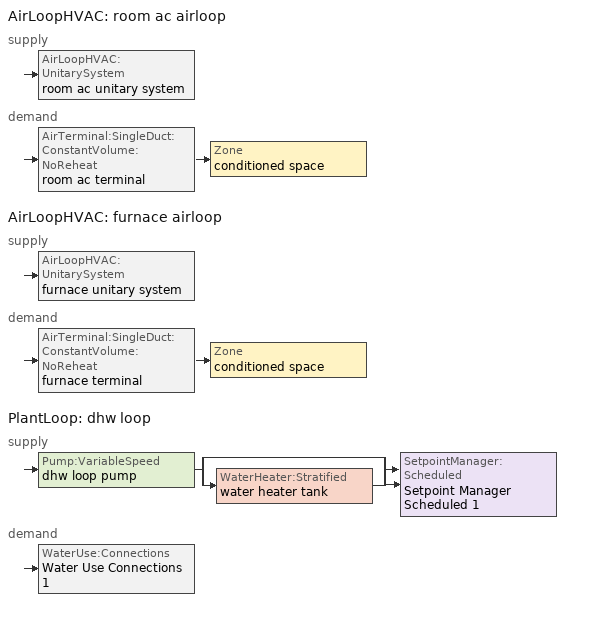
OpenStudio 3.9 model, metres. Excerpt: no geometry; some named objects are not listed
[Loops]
AirLoopHVAC 'room ac airloop'
 supply: AirLoopHVAC:UnitarySystem 'room ac unitary system'
 demand: AirTerminal:SingleDuct:ConstantVolume:NoReheat 'room ac terminal' > Zone 'conditioned space'
AirLoopHVAC 'furnace airloop'
 supply: AirLoopHVAC:UnitarySystem 'furnace unitary system'
 demand: AirTerminal:SingleDuct:ConstantVolume:NoReheat 'furnace terminal' > Zone 'conditioned space'
PlantLoop 'dhw loop'
 supply: Pump:VariableSpeed 'dhw loop pump' > split
  | bypass
  | WaterHeater:Stratified 'water heater tank'
  join > SetpointManager:Scheduled 'Setpoint Manager Scheduled 1'
 demand: WaterUse:Connections 'Water Use Connections 1'
[Sizing:Zone]
conditioned space: Zone Cooling Design Supply Air Temperature Input Method=SupplyAirTemperature; Zone Cooling Design Supply Air Temperature {C}=14; Zone Cooling Design Supply Air Temperature Difference {deltaC}=11.11; Zone Heating Design Supply Air Temperature Input Method=SupplyAirTemperature; Zone Heating Design Supply Air Temperature {C}=40; Zone Heating Design Supply Air Temperature Difference {deltaC}=11.11; Zone Cooling Design Supply Air Humidity Ratio {kg-H2O/kg-air}=0.0085; Zone Heating Design Supply Air Humidity Ratio {kg-H2O/kg-air}=0.008; Cooling Design Air Flow Method=DesignDay; Heating Design Air Flow Method=DesignDay; Account for Dedicated Outdoor Air System=No; Dedicated Outdoor Air System Control Strategy=NeutralSupplyAir; Dedicated Outdoor Air Low Setpoint Temperature for Design {C}=autosize; Dedicated Outdoor Air High Setpoint Temperature for Design {C}=autosize; Zone Load Sizing Method=Sensible Load Only No Latent Load; Zone Latent Cooling Design Supply Air Humidity Ratio Input Method=HumidityRatioDifference; Zone Cooling Design Supply Air Humidity Ratio Difference {kgWater/kgDryAir}=0.005; Zone Latent Heating Design Supply Air Humidity Ratio Input Method=HumidityRatioDifference; Zone Humidification Design Supply Air Humidity Ratio Difference {kgWater/kgDryAir}=0.005; Sizing Option=Coincident
[Zone equipment]
conditioned space: ideal air system, room ac terminal, furnace terminal
[ZoneHVAC:IdealLoadsAirSystem]
ideal air system: Maximum Heating Supply Air Temperature {C}=50; Minimum Cooling Supply Air Temperature {C}=10; Maximum Heating Supply Air Humidity Ratio {kg-H2O/kg-air}=0.015; Minimum Cooling Supply Air Humidity Ratio {kg-H2O/kg-air}=0.01; Heating Limit=LimitCapacity; Maximum Sensible Heating Capacity {W}=0; Cooling Limit=NoLimit; Dehumidification Control Type=None; Humidification Control Type=None
[Coil:Cooling:DX:SingleSpeed]
room ac clg coil: Availability Schedule=Always On Discrete; Rated Total Cooling Capacity {W}=1151.18; Rated Sensible Heat Ratio=0.65; Rated COP {W/W}=3.10481; Rated Air Flow Rate {m3/s}=0.048199; Rated Evaporator Fan Power Per Volume Flow Rate 2017 {W/(m3/s)}=773.3; Rated Evaporator Fan Power Per Volume Flow Rate 2023 {W/(m3/s)}=934.4; Total Cooling Capacity Function of Temperature Curve=Cool-CAP-fT1; Total Cooling Capacity Function of Flow Fraction Curve=Cool-CAP-fFF1; Energy Input Ratio Function of Temperature Curve=Cool-EIR-fT1; Energy Input Ratio Function of Flow Fraction Curve=Cool-EIR-fFF1; Part Load Fraction Correlation Curve=Cool-PLF-fPLR1; Minimum Outdoor Dry-Bulb Temperature for Compressor Operation {C}=-25; Nominal Time for Condensate Removal to Begin {s}=1000; Ratio of Initial Moisture Evaporation Rate and Steady State Latent Capacity=1.5; Maximum Cycling Rate {cycles/hr}=3; Latent Capacity Time Constant {s}=45; Condenser Type=AirCooled; Evaporative Condenser Effectiveness=0.9; Evaporative Condenser Air Flow Rate {m3/s}=autosize; Evaporative Condenser Pump Rated Power Consumption {W}=autosize; Crankcase Heater Capacity {W}=0; Maximum Outdoor Dry-Bulb Temperature for Crankcase Heater Operation {C}=10; Basin Heater Capacity {W/K}=0; Basin Heater Setpoint Temperature {C}=2
[Fan:SystemModel] Availability Schedule=Always On Discrete; Speed Control Method=Discrete; Electric Power Minimum Flow Rate Fraction=0.2; Design Pressure Rise {Pa}=500; Motor Efficiency=1; Motor In Air Stream Fraction=1; Design Electric Power Consumption {W}=autosize; Design Power Sizing Method=PowerPerFlow; Electric Power Per Unit Flow Rate Per Unit Pressure {W-s/m3-Pa}=1.66667; Fan Total Efficiency=0.7; Motor Loss Radiative Fraction=0
Name | Design Maximum Air Flow Rate {m3/s} | Electric Power Per Unit Flow Rate {W/(m3/s)} | Speed Flow Fraction 1 | Speed Electric Power Fraction 1
room ac supply fan | 0.0481386 | 1e-06 | 1 | 1
furnace supply fan | 0.327532 | 794.58 | 1 | 1
water heater fan | 0.0854225 | 97.8923
[EnergyManagementSystem:Sensor]
Name | Output Variable or Output Meter Index Key | Output Variable or Output Meter
room_ac_supply_fan_s | room ac supply fan | Fan Electricity Energy
room_ac_clg_coil_s | room ac clg coil | Cooling Coil Total Cooling Energy
furnace_supply_fan_s | furnace supply fan | Fan Electricity Energy
furnace_htg_coil_s | furnace htg coil | Heating Coil Heating Energy
water_heater_amb_temp; fridge_tin_s; tin_s; tin_s_1 | conditioned space | Zone Mean Air Temperature
water_heater_amb_rh | conditioned space | Zone Air Relative Humidity
water_heater_tl | water heater tank | Water Heater Heat Loss Rate
water_heater_sens_cool | water heater coil | Cooling Coil Sensible Cooling Rate
water_heater_lat_cool | water heater coil | Cooling Coil Latent Cooling Rate
water_heater_fan_pwr; water_heater_fan_energy | water heater fan | Fan Electricity Rate
water_heater_tank_energy | water heater tank | Water Heater Electricity Rate
water_heater_coil_energy | water heater coil | Cooling Coil Water Heating Electricity Rate
water_heater_tank_on_cycle_parasitic | water heater tank | Water Heater On Cycle Parasitic Electricity Rate
water_heater_tank_off_cycle_parasitic | water heater tank | Water Heater Off Cycle Parasitic Electricity Rate
win_s | conditioned space | Zone Air Humidity Ratio
tout_s | conditioned space | Zone Outdoor Air Drybulb Temperature
furnace_airloop_Fan_RTF_s | furnace supply fan | Fan Runtime Fraction
room_ac_airloop_Fan_RTF_s | room ac supply fan | Fan Runtime Fraction
conditioned_space_htg_unmet_s | conditioned space | Zone Heating Setpoint Not Met Time
conditioned_space_clg_unmet_s | conditioned space | Zone Cooling Setpoint Not Met Time
mv_rad | mech vent bath fan 0 | Electric Equipment Radiant Heating Energy
mv_conv_1 | mech vent house fan | Electric Equipment Convective Heating Energy
mv_rad_1 | mech vent house fan | Electric Equipment Radiant Heating Energy
mv_conv_2 | mech vent house fan cfis | Electric Equipment Convective Heating Energy
mv_rad_2 | mech vent house fan cfis | Electric Equipment Radiant Heating Energy
mv_conv_3 | mech vent range fan 0 | Electric Equipment Convective Heating Energy
mv_rad_3 | mech vent range fan 0 | Electric Equipment Radiant Heating Energy
mv_conv_4 | mech vent house fan latent load | Other Equipment Convective Heating Energy
mv_rad_4 | mech vent house fan latent load | Other Equipment Radiant Heating Energy
mv_conv_5 | mech vent house fan sensible load | Other Equipment Convective Heating Energy
mv_rad_5 | mech vent house fan sensible load | Other Equipment Radiant Heating Energy
ig_lgt_conv | interior lighting | Lights Convective Heating Energy
ig_lgt_rad | interior lighting | Lights Radiant Heating Energy
ig_lgt_vis | interior lighting | Lights Visible Radiation Heating Energy
ig_ee_conv | ceiling fan | Electric Equipment Convective Heating Energy
ig_ee_rad | ceiling fan | Electric Equipment Radiant Heating Energy
ig_ee_conv_1 | clothes dryer | Electric Equipment Convective Heating Energy
ig_ee_rad_1 | clothes dryer | Electric Equipment Radiant Heating Energy
ig_ee_conv_2 | clothes washer | Electric Equipment Convective Heating Energy
ig_ee_rad_2 | clothes washer | Electric Equipment Radiant Heating Energy
ig_ee_conv_3 | cooking range | Electric Equipment Convective Heating Energy
ig_ee_rad_3 | cooking range | Electric Equipment Radiant Heating Energy
ig_ee_conv_4 | dishwasher | Electric Equipment Convective Heating Energy
ig_ee_rad_4 | dishwasher | Electric Equipment Radiant Heating Energy
ig_ee_conv_5 | fridge | Electric Equipment Convective Heating Energy
ig_ee_rad_5 | fridge | Electric Equipment Radiant Heating Energy
ig_ee_conv_6 | misc plug loads | Electric Equipment Convective Heating Energy
ig_ee_rad_6 | misc plug loads | Electric Equipment Radiant Heating Energy
ig_ee_conv_7 | misc tv | Electric Equipment Convective Heating Energy
ig_ee_rad_7 | misc tv | Electric Equipment Radiant Heating Energy
ig_ee_conv_8 | whole house fan | Electric Equipment Convective Heating Energy
ig_ee_rad_8 | whole house fan | Electric Equipment Radiant Heating Energy
ig_oe_conv | clothes dryer 1 | Other Equipment Convective Heating Energy
ig_oe_rad | clothes dryer 1 | Other Equipment Radiant Heating Energy
ig_oe_conv_1 | cooking range 1 | Other Equipment Convective Heating Energy
ig_oe_rad_1 | cooking range 1 | Other Equipment Radiant Heating Energy
ig_oe_conv_2 | general water use latent | Other Equipment Convective Heating Energy
ig_oe_rad_2 | general water use latent | Other Equipment Radiant Heating Energy
ig_oe_conv_3 | general water use sensible | Other Equipment Convective Heating Energy
ig_oe_rad_3 | general water use sensible | Other Equipment Radiant Heating Energy
ig_oe_conv_4 | water heater energy adjustment1 | Other Equipment Convective Heating Energy
ig_oe_rad_4 | water heater energy adjustment1 | Other Equipment Radiant Heating Energy
ig_oe_conv_5 | water heater lat | Other Equipment Convective Heating Energy
ig_oe_rad_5 | water heater lat | Other Equipment Radiant Heating Energy
ig_oe_conv_6 | water heater sens | Other Equipment Convective Heating Energy
ig_oe_rad_6 | water heater sens | Other Equipment Radiant Heating Energy
ig_ppl_conv | occupants | People Convective Heating Energy
ig_ppl_rad | occupants | People Radiant Heating Energy
htg_sp_s_1 | heating setpoint | Schedule Value
clg_sp_s_1 | cooling setpoint | Schedule Value
[EnergyManagementSystem:Program]
room_ac_supply_fan_disaggregate_program: Set room_ac_supply_fan_clg = 0; If room_ac_clg_coil_s > 0; Set room_ac_supply_fan_clg = room_ac_supply_fan_s; EndIf
furnace_supply_fan_disaggregate_program: Set furnace_supply_fan_primary_htg = 0; If furnace_htg_coil_s > 0; Set furnace_supply_fan_primary_htg = furnace_supply_fan_s; EndIf
water_heater_InletAir: Set water_heater_Tamb_act = water_heater_amb_temp; Set water_heater_RHamb_act = 0; Set water_heater_RHamb_act = water_heater_RHamb_act + (water_heater_amb_rh / 100) / 1; Set water_heater_sens_act = (0 - water_heater_sens_cool - (water_heater_tl + water_heater_fan_pwr)) / 1; Set water_heater_lat_act = (0 - water_heater_lat_cool) / 1
water_heater_Control: Set water_heater_HPWHSchedOverride = water_heater_T_set; If (water_heater_amb_temp<5.56) || (water_heater_amb_temp>48.89); Set water_heater_UESchedOverride = water_heater_T_set; Set water_heater_LESchedOverride = water_heater_T_set; Else; Set water_heater_UESchedOverride = water_heater_T_set - 9.0; Set water_heater_LESchedOverride = 0; EndIf
water_heater_hpwh_EC_adj: If WarmupFlag == 0; Set dhw_e_cons = water_heater_tank_energy + water_heater_tank_on_cycle_parasitic + water_heater_tank_off_cycle_parasitic + water_heater_coil_energy + water_heater_fan_energy; Set water_heater_hpwh_ec_adj_act = 0.0 * dhw_e_cons / 1; EndIf
fridge_schedule_program: Set Tin = fridge_tin_s*(9.0/5.0)+32.0; Set fridge_schedule_act = 0; If (Hour == 0); Set fridge_schedule_act = (-0.487+0.019*Tin); ElseIf (Hour == 1); Set fridge_schedule_act = (-0.34+0.016*Tin); ElseIf (Hour == 2); Set fridge_schedule_act = (-0.37+0.017*Tin); ElseIf (Hour == 3); Set fridge_schedule_act = (-0.361+0.016*Tin); ElseIf (Hour == 4); Set fridge_schedule_act = (-0.515+0.018*Tin); ElseIf (Hour == 5); Set fridge_schedule_act = (-0.684+0.021*Tin); ElseIf (Hour == 6); Set fridge_schedule_act = (-0.471+0.019*Tin); ElseIf (Hour == 7); Set fridge_schedule_act = (-0.159+0.015*Tin); ElseIf (Hour == 8); Set fridge_schedule_act = (-0.079+0.015*Tin); ElseIf (Hour == 9); Set fridge_schedule_act = (-0.417+0.019*Tin); ElseIf (Hour == 10); Set fridge_schedule_act = (-0.411+0.018*Tin); ElseIf (Hour == 11); Set fridge_schedule_act = (-0.386+0.018*Tin); ElseIf (Hour == 12); Set fridge_schedule_act = (-0.24+0.016*Tin); ElseIf (Hour == 13); Set fridge_schedule_act = (-0.314+0.017*Tin); ElseIf (Hour == 14); Set fridge_schedule_act = (-0.16+0.015*Tin); ElseIf (Hour == 15); Set fridge_schedule_act = (-0.121+0.015*Tin); ElseIf (Hour == 16); Set fridge_schedule_act = (-0.469+0.02*Tin); ElseIf (Hour == 17); Set fridge_schedule_act = (-0.412+0.02*Tin); ElseIf (Hour == 18); Set fridge_schedule_act = (-0.091+0.017*Tin); ElseIf (Hour == 19); Set fridge_schedule_act = (0.077+0.014*Tin); ElseIf (Hour == 20); Set fridge_schedule_act = (-0.118+0.016*Tin); ElseIf (Hour == 21); Set fridge_schedule_act = (-0.247+0.017*Tin); ElseIf (Hour == 22); Set fridge_schedule_act = (-0.445+0.019*Tin); ElseIf (Hour == 23); Set fridge_schedule_act = (-0.544+0.02*Tin); EndIf
[AirLoopHVAC:UnitarySystem] Control Type=Load; Controlling Zone or Thermostat Location=conditioned space; Dehumidification Control Type=None; Availability Schedule=Always On Discrete; Fan Placement=BlowThrough; DX Heating Coil Sizing Ratio=1; Use DOAS DX Cooling Coil=No; DOAS DX Cooling Coil Leaving Minimum Air Temperature {C}=2; Latent Load Control=SensibleOnlyLoadControl; Supply Air Flow Rate Method During Cooling Operation=SupplyAirFlowRate; Supply Air Flow Rate Method During Heating Operation=SupplyAirFlowRate; Supply Air Flow Rate Method When No Cooling or Heating is Required=SupplyAirFlowRate; Supply Air Flow Rate When No Cooling or Heating is Required {m3/s}=0; No Load Supply Air Flow Rate Control Set To Low Speed=Yes; Maximum Supply Air Temperature {C}=48.8889; Maximum Outdoor Dry-Bulb Temperature for Supplemental Heater Operation {C}=21; Ancilliary On-Cycle Electric Power {W}=0; Ancilliary Off-Cycle Electric Power {W}=0
Name | Supply Fan | Supply Air Fan Operating Mode Schedule | Cooling Coil | Supply Air Flow Rate During Cooling Operation {m3/s} | Supply Air Flow Rate During Heating Operation {m3/s} | Heating Coil
room ac unitary system | room ac supply fan | room ac auto fan schedule | room ac clg coil | 0.0481386 | 0
furnace unitary system | furnace supply fan | furnace auto fan schedule |  | 0 | 0.327532 | furnace htg coil
[AirLoopHVAC] Availability Schedule=Always On Discrete; Design Return Air Flow Fraction of Supply Air Flow=1
Name | Design Supply Air Flow Rate {m3/s}
room ac airloop | 0.0481386
furnace airloop | 0.327532
[Sizing:System] Central Heating Maximum System Air Flow Ratio=0.3; Preheat Design Temperature {C}=7; Preheat Design Humidity Ratio {kg-H2O/kg-Air}=0.008; Precool Design Temperature {C}=12.8; Precool Design Humidity Ratio {kg-H2O/kg-Air}=0.008; Central Cooling Design Supply Air Temperature {C}=12.8; Central Heating Design Supply Air Temperature {C}=16.7; 100% Outdoor Air in Cooling=Yes; 100% Outdoor Air in Heating=Yes; Central Cooling Design Supply Air Humidity Ratio {kg-H2O/kg-Air}=0.0085; Zone Maximum Outdoor Air Fraction=1; Cooling Supply Air Flow Rate Per Floor Area {m3/s-m2}=0.00996765; Cooling Fraction of Autosized Cooling Supply Air Flow Rate=1; Cooling Supply Air Flow Rate Per Unit Cooling Capacity {m3/s-W}=3.94755e-05; Heating Supply Air Flow Rate Per Floor Area {m3/s-m2}=0.00996765; Heating Fraction of Autosized Heating Supply Air Flow Rate=1; Heating Fraction of Autosized Cooling Supply Air Flow Rate=1; Heating Supply Air Flow Rate Per Unit Heating Capacity {m3/s-W}=3.15882e-05; Cooling Design Capacity Method=CoolingDesignCapacity; Cooling Design Capacity {W}=autosize; Cooling Design Capacity Per Floor Area {W/m2}=234.7; Fraction of Autosized Cooling Design Capacity=1; Heating Design Capacity Method=HeatingDesignCapacity; Heating Design Capacity {W}=autosize; Heating Design Capacity Per Floor Area {W/m2}=157; Fraction of Autosized Heating Design Capacity=1; Central Cooling Capacity Control Method=OnOff; Occupant Diversity=autosize
room ac airloop; furnace airloop
[AirTerminal:SingleDuct:ConstantVolume:NoReheat] Availability Schedule=Always On Discrete
Name | Maximum Air Flow Rate {m3/s}
room ac terminal | 0.0481386
furnace terminal | 0.327532
[Coil:Heating:Gas]
furnace htg coil: Availability Schedule=Always On Discrete; Gas Burner Efficiency=0.925; Nominal Capacity {W}=11149.9; On Cycle Parasitic Electric Load {W}=0; Off Cycle Parasitic Gas Load {W}=0; Fuel Type=NaturalGas
[ElectricEquipment:Definition] Design Level Calculation Method=EquipmentLevel
Name | Design Level {W} | Fraction Latent | Fraction Radiant | Fraction Lost
clothes washer | 721.684 | 0.03 | 0.162 | 0.7
dishwasher | 1672.25 | 0.3 | 0.18 | 0.4
[PlantLoop]
dhw loop: Fluid Type=Water; Glycol Concentration=0; Maximum Loop Flow Rate {m3/s}=0.01; Plant Loop Volume {m3}=0.003; Load Distribution Scheme=Optimal
[Sizing:Plant]
dhw loop: Loop Type=Heating; Design Loop Exit Temperature {C}=51.6667; Loop Design Temperature Difference {deltaC}=5.55556; Sizing Option=NonCoincident; Zone Timesteps in Averaging Window=1; Coincident Sizing Factor Mode=None
[Pump:VariableSpeed]
dhw loop pump: Rated Flow Rate {m3/s}=0.01; Rated Pump Head {Pa}=1; Rated Power Consumption {W}=0; Motor Efficiency=0.85; Fraction of Motor Inefficiencies to Fluid Stream=0; Coefficient 1 of the Part Load Performance Curve=0; Coefficient 2 of the Part Load Performance Curve=1; Coefficient 3 of the Part Load Performance Curve=0; Coefficient 4 of the Part Load Performance Curve=0; Minimum Flow Rate {m3/s}=0; Pump Control Type=Intermittent; Skin Loss Radiative Fraction=0.5; Design Power Sizing Method=PowerPerFlowPerPressure; Design Electric Power per Unit Flow Rate {W/(m3/s)}=348701.1; Design Shaft Power per Unit Flow Rate per Unit Head {W-s/m3-Pa}=1.28205; Design Minimum Flow Rate Fraction=0
[SetpointManager:Scheduled]
Setpoint Manager Scheduled 1: Control Variable=Temperature; Schedule=dhw temp
[Coil:WaterHeating:AirToWaterHeatPump:Wrapped]
water heater coil: Rated Heating Capacity {W}=2149.38; Rated COP {W/W}=4.299056; Rated Sensible Heat Ratio=0.88; Rated Evaporator Inlet Air Dry-Bulb Temperature {C}=19.7222; Rated Evaporator Inlet Air Wet-Bulb Temperature {C}=13.561; Rated Condenser Water Temperature {C}=48.89; Rated Evaporator Air Flow Rate {m3/s}=0.0854225; Evaporator Fan Power Included in Rated COP=Yes; Crankcase Heater Capacity {W}=0; Maximum Ambient Temperature for Crankcase Heater Operation {C}=0; Evaporator Air Temperature Type for Curve Objects=WetBulbTemperature; Heating Capacity Function of Temperature Curve=HPWH-Cap-fT; Heating Capacity Function of Air Flow Fraction Curve=HPWH-Htg-Cap-FF; Heating COP Function of Temperature Curve=HPWH-COP-fT; Heating COP Function of Air Flow Fraction Curve=HPWH-Htg-COP-FF; Part Load Fraction Correlation Curve=HPWH-COP-fPLR
[WaterHeater:Stratified]
water heater tank: Tank Volume {m3}=0.27255; Tank Height {m}=1.5975; Tank Shape=VerticalCylinder; Maximum Temperature Limit {C}=90; Heater Priority Control=MasterSlave; Heater 1 Setpoint Temperature Schedule=water heater TopElementSetpoint; Heater 1 Deadband Temperature Difference {deltaC}=18.5; Heater 1 Capacity {W}=4500.11; Heater 1 Height {m}=1.26469; Heater 2 Setpoint Temperature Schedule=water heater BottomElementSetpoint; Heater 2 Deadband Temperature Difference {deltaC}=3.89; Heater 2 Capacity {W}=4500.11; Heater 2 Height {m}=0.332813; Heater Fuel Type=Electricity; Heater Thermal Efficiency=1; Off Cycle Parasitic Fuel Consumption Rate {W}=3; Off Cycle Parasitic Fuel Type=Electricity; Off Cycle Parasitic Heat Fraction to Tank=0; Off Cycle Parasitic Height {m}=0; On Cycle Parasitic Fuel Consumption Rate {W}=3; On Cycle Parasitic Fuel Type=Electricity; On Cycle Parasitic Heat Fraction to Tank=0; On Cycle Parasitic Height {m}=0; Ambient Temperature Indicator=Schedule; Ambient Temperature Schedule=water heater Tamb act; Uniform Skin Loss Coefficient per Unit Area to Ambient Temperature {W/m2-K}=0.92499; Skin Loss Fraction to Zone=1; Off Cycle Flue Loss Coefficient to Ambient Temperature {W/K}=0; Off Cycle Flue Loss Fraction to Zone=1; Use Side Effectiveness=1; Use Side Inlet Height {m}=0; Use Side Outlet Height {m}=autocalculate; Source Side Effectiveness=1; Source Side Inlet Height {m}=0; Source Side Outlet Height {m}=0; Inlet Mode=Fixed; Use Side Design Flow Rate {m3/s}=0.00453494; Source Side Design Flow Rate {m3/s}=0; Indirect Water Heating Recovery Time {hr}=1.5; Number of Nodes=6; Additional Destratification Conductivity {W/m-K}=0; Node 1 Additional Loss Coefficient {W/m2-K}=0; Node 2 Additional Loss Coefficient {W/m2-K}=0; Node 3 Additional Loss Coefficient {W/m2-K}=0; Node 4 Additional Loss Coefficient {W/m2-K}=0; Node 5 Additional Loss Coefficient {W/m2-K}=0; Node 6 Additional Loss Coefficient {W/m2-K}=0; Node 7 Additional Loss Coefficient {W/m2-K}=0; Node 8 Additional Loss Coefficient {W/m2-K}=0; Node 9 Additional Loss Coefficient {W/m2-K}=0; Node 10 Additional Loss Coefficient {W/m2-K}=0; Node 11 Additional Loss Coefficient {W/m2-K}=0; Node 12 Additional Loss Coefficient {W/m2-K}=0
[WaterHeater:Sizing]
water heater tank: Design Mode=PeakDraw; Time Storage Can Meet Peak Draw {hr}=0.538503; Time for Tank Recovery {hr}=0; Nominal Tank Volume for Autosizing Plant Connections {m3}=1
[WaterHeater:HeatPump:WrappedCondenser]
water heater hpwh: Compressor Setpoint Temperature Schedule=water heater setpoint; Dead Band Temperature Difference {deltaC}=3.89; Condenser Bottom Location {m}=0.0665625; Condenser Top Location {m}=0.865313; Evaporator Air Flow Rate {m3/s}=0.0854225; Inlet Air Configuration=Schedule; Inlet Air Temperature Schedule=water heater Tamb act; Inlet Air Humidity Schedule=water heater RHamb act; Tank=water heater tank; DX Coil=water heater coil; Minimum Inlet Air Temperature for Compressor Operation {C}=5.55556; Maximum Inlet Air Temperature for Compressor Operation {C}=48.8889; Compressor Location=Schedule; Compressor Ambient Temperature Schedule=water heater Tamb act; Fan=water heater fan; Fan Placement=DrawThrough; On Cycle Parasitic Electric Load {W}=0; Off Cycle Parasitic Electric Load {W}=0; Parasitic Heat Rejection Location=Outdoors; Inlet Air Mixer Schedule=Always On Discrete; Tank Element Control Logic=MutuallyExclusive; Control Sensor 1 Height In Stratified Tank {m}=1.26469; Control Sensor 1 Weight=0.75; Control Sensor 2 Height In Stratified Tank {m}=0.465938
[EnergyManagementSystem:Actuator] Actuated Component Type=Schedule:Constant; Actuated Component Control Type=Schedule Value
Name | Actuated Component
water_heater_Tamb_act | water heater Tamb act
water_heater_RHamb_act | water heater RHamb act
[WaterUse:Connections]
Water Use Connections 1: Drain Water Heat Exchanger Type=None; Drain Water Heat Exchanger Destination=Plant; Water Use Equipment Name 1=dhw fixtures; Water Use Equipment Name 2=dhw distribution waste; Water Use Equipment Name 3=clothes washer; Water Use Equipment Name 4=dishwasher
[WaterUse:Equipment:Definition]
Name | Peak Flow Rate {m3/s} | Target Temperature Schedule
dhw fixtures | 2.68471e-05 | mixed water temperature schedule
dhw distribution waste | 1.39698e-05 | mixed water temperature schedule
clothes washer | 5.10165e-06
dishwasher | 1.32589e-05
[EnergyManagementSystem:InternalVariable] Internal Data Type=Fan Maximum Mass Flow Rate
Name | Internal Data Index Key
furnace_airloop_max_sup_fan_mfr | furnace supply fan
room_ac_airloop_max_sup_fan_mfr | room ac supply fan
[Schedule:Constant]
Name | Value
Always On Discrete | 1
room ac auto fan schedule; furnace auto fan schedule; water heater TopElementSetpoint; water heater BottomElementSetpoint | 0
dhw temp; water heater setpoint | 51.6667
water heater Tamb act | 23
water heater RHamb act | 0.5
mixed water temperature schedule | 40.5556
[Curve:Biquadratic] Maximum Value of x=100; Maximum Value of y=100
Name | Coefficient1 Constant | Coefficient2 x | Coefficient3 x**2 | Coefficient4 y | Coefficient5 y**2 | Coefficient6 x*y | Minimum Value of x | Minimum Value of y
Cool-CAP-fT1 | 1.55736 | -0.0744482 | 0.0030986 | 0.00145958 | -4.1148e-05 | -0.000426714 | -100 | -100
Cool-EIR-fT1 | -0.350448 | 0.11681 | -0.00339951 | -0.00122609 | 0.000600809 | -0.000466884 | -100 | -100
HPWH-Cap-fT | 0.563 | 0.0437 | 3.9e-05 | 0.0055 | -0.000148 | -0.000145 | 0 | 0
HPWH-COP-fT | 1.1332 | 0.063 | -9.79e-05 | -0.00972 | -2.14e-05 | -0.000686 | 0 | 0
[Curve:Quadratic] Coefficient3 x**2=0; Minimum Value of x=0
Name | Coefficient1 Constant | Coefficient2 x | Maximum Value of x | Minimum Curve Output | Maximum Curve Output
Cool-CAP-fFF1; Cool-EIR-fFF1 | 1 | 0 | 2 | 0 | 2
Cool-PLF-fPLR1 | 0.78 | 0.22 | 1 | 0.7 | 1
[Schedule:File]
dishwasher: External File=External File 1; Column Number=8; Rows to Skip at Top=1; Number of Hours of Data=8760; Interpolate to Timestep=Yes; Minutes per Item=15; Translate File With Relative Path=Yes
[Curve:Cubic] Coefficient1 Constant=1; Coefficient2 x=0; Coefficient3 x**2=0; Coefficient4 x**3=0; Minimum Value of x=0
Name | Maximum Value of x
HPWH-Htg-Cap-FF; HPWH-Htg-COP-FF | 100
HPWH-COP-fPLR | 1
